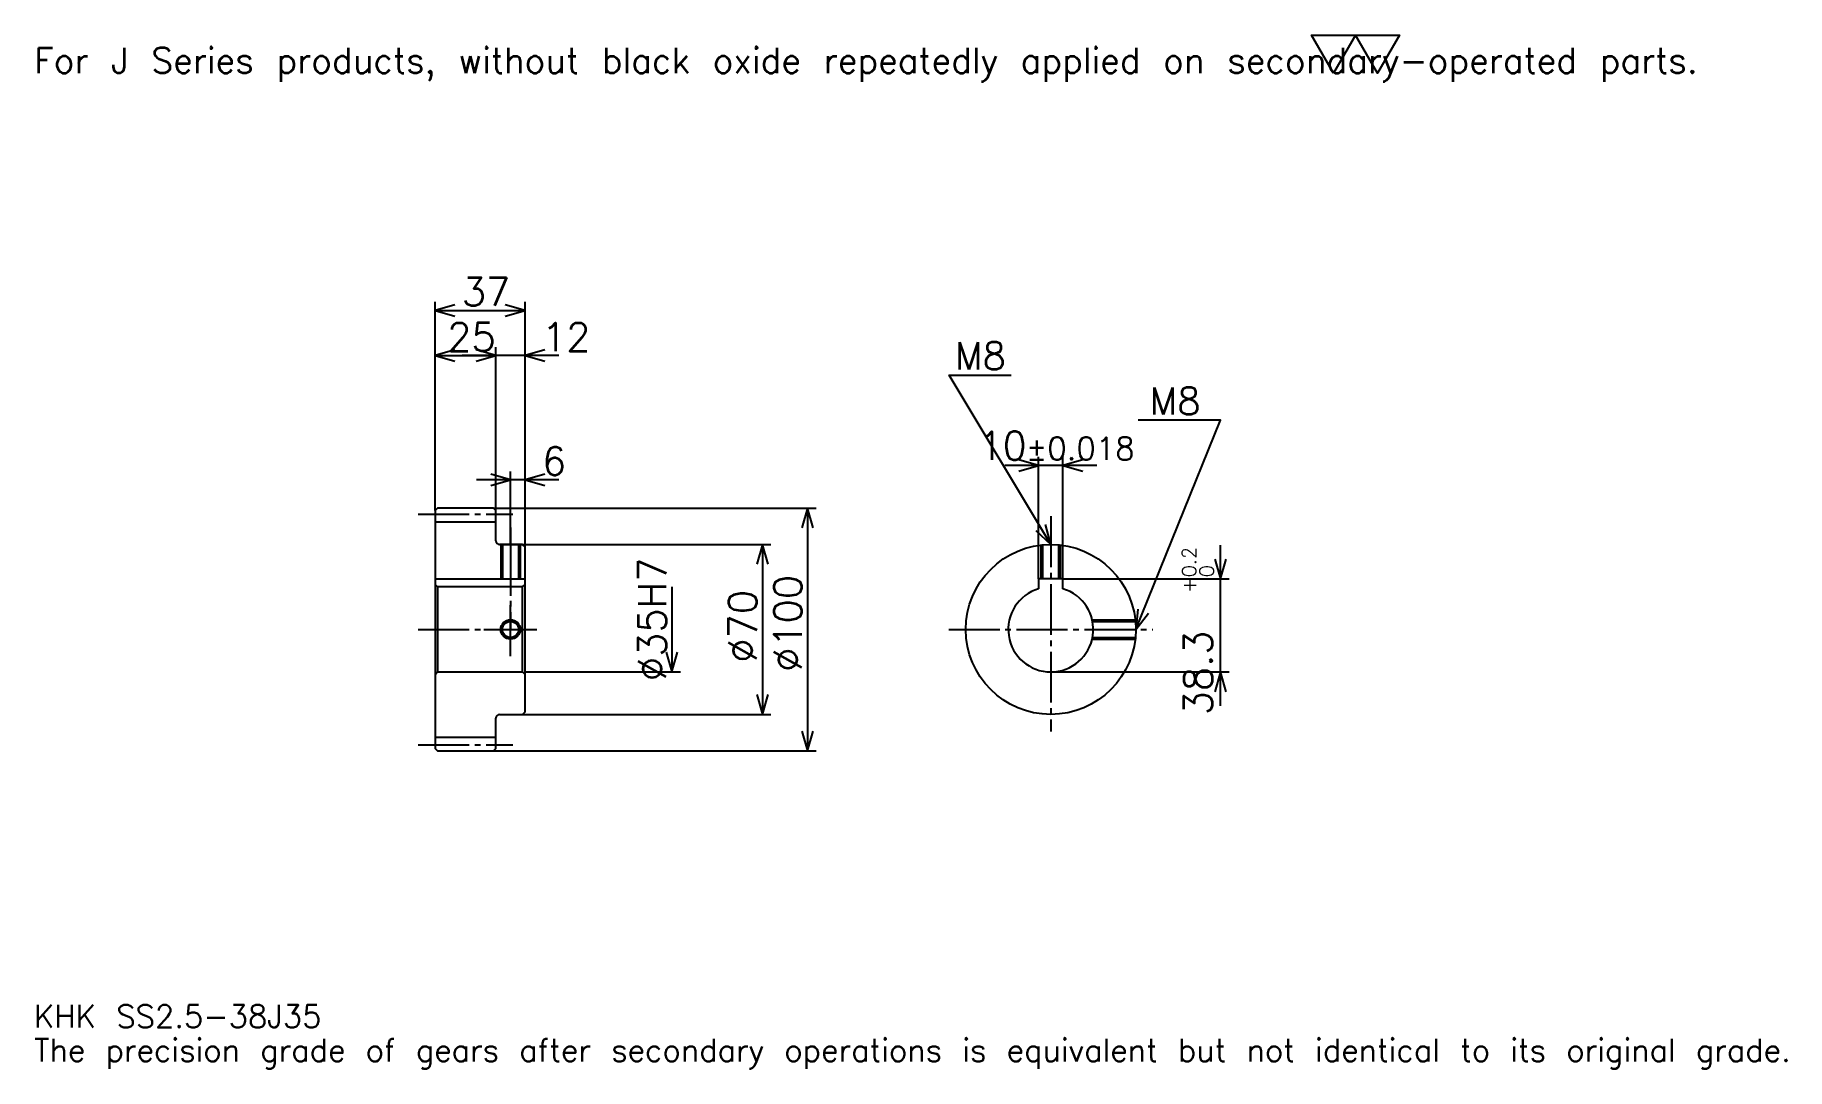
# Model space of a CAD drawing. Extents: x 24 to 745, y 9 to 434.
import ezdxf

# ---------------------------------------------------------------- set-up
doc = ezdxf.new("R2010")
doc.units = 0
doc.linetypes.add('DASHDOT', pattern=[27.913044, 20.934783, -2.326087, 2.326087, -2.326087])
doc.layers.get('0').update_dxf_attribs({"linetype": 'CONTINUOUS'})
doc.layers.add('DASHDOT', color=6, linetype='DASHDOT')
doc.styles.add('KANJI', font='TXT', dxfattribs={"bigfont": 'BIGFONT'})

msp = doc.modelspace()

# ---------------------------------------------------------------- linework, layer by layer
at = {"color": 5}
for p, q in [((188.413055, 239.57608), (188.413055, 324.478271)), ((188.413055, 320.989136), (225.413055, 320.989136)), ((225.413055, 239.57608), (225.413055, 324.478271)), ((213.413055, 239.57608), (213.413055, 305.869568)), ((188.413055, 302.380432), (213.413055, 302.380432)), ((239.369568, 302.380432), (199.456528, 302.380432)), ((436.847839, 210.376083), (436.847839, 260.630432)), ((446.847839, 210.376083), (446.847839, 260.630432)), ((219.413055, 239.57608), (219.413055, 254.695648)), ((460.804352, 257.141296), (422.891296, 257.141296)), ((239.369568, 251.206512), (205.456528, 251.206512)), ((188.413055, 238.57608), (188.413055, 239.57608)), ((212.413055, 239.57608), (225.413055, 239.57608)), ((213.413055, 238.57608), (213.413055, 239.57608)), ((219.413055, 224.57608), (219.413055, 239.57608)), ((219.413055, 224.57608), (219.413055, 239.57608)), ((225.413055, 239.57608), (345.206543, 239.57608)), ((225.413055, 223.57608), (225.413055, 239.57608)), ((341.717407, 239.57608), (341.717407, 139.57608)), ((214.913055, 224.57608), (225.413055, 224.57608)), ((225.413055, 224.57608), (326.597839, 224.57608)), ((323.108704, 224.57608), (323.108704, 154.57608)), ((511.739136, 158.119553), (511.739136, 224.332596)), ((446.847839, 210.376083), (515.228271, 210.376083)), ((285.891296, 207.07608), (285.891296, 172.07608)), ((225.413055, 172.07608), (289.380432, 172.07608)), ((441.847839, 172.07608), (515.228271, 172.07608)), ((214.913055, 154.57608), (225.413055, 154.57608)), ((225.413055, 154.57608), (326.597839, 154.57608)), ((212.413055, 139.57608), (225.413055, 139.57608)), ((225.413055, 139.57608), (345.206543, 139.57608))]:
    msp.add_line(p, q, dxfattribs=at)
at = {"color": 4}
for p, q in [((188.413055, 233.95108), (213.413055, 233.95108)), ((188.413055, 210.376083), (225.413055, 210.376083)), ((189.413055, 207.07608), (189.413055, 172.07608)), ((224.413055, 207.07608), (225.413055, 208.07608)), ((224.413055, 172.07608), (225.413055, 171.07608)), ((188.413055, 145.20108), (213.413055, 145.20108))]:
    msp.add_line(p, q, dxfattribs=at)
at = {"color": 7}
msp.add_lwpolyline([(558.260864, 418.695648), (549.189148, 434.419983), (585.476074, 434.419983), (576.404358, 418.695648), (567.332581, 434.419983), (558.260864, 418.695648)], dxfattribs=at)
at = {"color": 5}
for points in [[(196.554352, 323.315186), (188.413055, 320.989136), (196.554352, 318.663025)], [(217.271759, 318.663025), (225.413055, 320.989136), (217.271759, 323.315186)], [(196.554352, 304.706512), (188.413055, 302.380432), (196.554352, 300.054352)], [(205.271759, 300.054352), (213.413055, 302.380432), (205.271759, 304.706512)], [(205.271759, 300.054352), (213.413055, 302.380432), (205.271759, 304.706512)], [(233.554352, 304.706512), (225.413055, 302.380432), (233.554352, 300.054352)], [(441.847839, 224.57608), (399.978271, 294.358704), (425.565247, 294.358704)], [(476.847839, 189.57608), (511.739136, 275.75), (477.778259, 275.75)], [(211.271759, 248.880432), (219.413055, 251.206512), (211.271759, 253.532608)], [(233.554352, 253.532608), (225.413055, 251.206512), (233.554352, 248.880432)], [(428.706543, 254.815216), (436.847839, 257.141296), (428.706543, 259.467377)], [(454.989136, 259.467377), (446.847839, 257.141296), (454.989136, 254.815216)], [(344.043488, 231.434784), (341.717407, 239.57608), (339.391327, 231.434784)], [(435.664551, 230.360428), (441.847839, 224.57608), (439.653778, 232.753952)], [(325.434784, 216.434784), (323.108704, 224.57608), (320.782623, 216.434784)], [(509.413055, 218.51738), (511.739136, 210.376083), (514.065186, 218.51738)], [(477.747192, 197.99527), (476.847839, 189.57608), (482.059326, 196.249313)], [(283.565216, 180.217377), (285.891296, 172.07608), (288.217407, 180.217377)], [(514.065186, 163.934784), (511.739136, 172.07608), (509.413055, 163.934784)], [(320.782623, 162.717377), (323.108704, 154.57608), (325.434784, 162.717377)], [(339.391327, 147.717377), (341.717407, 139.57608), (344.043488, 147.717377)]]:
    msp.add_lwpolyline(points, dxfattribs=at)
at = {"color": 4}
for points in [[(213.413055, 226.07608), (213.413055, 238.57608), (212.413055, 239.57608), (189.413055, 239.57608), (188.413055, 238.57608), (188.413055, 171.07608)], [(214.913055, 154.57608), (224.413055, 154.57608), (225.413055, 155.57608), (225.413055, 223.57608), (224.413055, 224.57608), (214.913055, 224.57608)], [(215.413055, 224.57608), (215.413055, 210.376083)], [(216.088058, 224.57608), (216.088058, 210.376083)], [(222.738052, 224.57608), (222.738052, 210.376083)], [(223.413055, 224.57608), (223.413055, 210.376083)], [(437.847839, 210.376083), (437.847839, 224.346756)], [(438.522827, 210.376083), (438.522827, 224.417786)], [(445.172852, 210.376083), (445.172852, 224.417786)], [(445.847839, 210.376083), (445.847839, 224.346756)], [(446.847839, 206.346588), (446.847839, 210.376083), (436.847839, 210.376083), (436.847839, 206.346588)], [(188.413055, 171.07608), (189.413055, 172.07608), (224.413055, 172.07608), (224.413055, 207.07608), (189.413055, 207.07608), (188.413055, 208.07608)], [(458.884552, 193.57608), (476.6185, 193.57608)], [(459.029053, 192.901077), (476.689545, 192.901077)], [(458.884552, 185.57608), (476.6185, 185.57608)], [(459.029053, 186.251083), (476.689545, 186.251083)], [(188.413055, 171.07608), (188.413055, 140.57608), (189.413055, 139.57608), (212.413055, 139.57608), (213.413055, 140.57608), (213.413055, 153.07608)]]:
    msp.add_lwpolyline(points, dxfattribs=at)
for centre, radius in [((441.847839, 189.57608), 35), ((219.413055, 189.57608), 3.325)]:
    msp.add_circle(centre, radius, dxfattribs=at)
at = {"color": 7}
msp.add_circle((219.413055, 189.57608), 4, dxfattribs=at)
at = {"color": 4}
for centre, radius, start, end in [((214.913055, 226.07608), 1.5, 180, 270), ((441.847839, 189.57608), 17.5, 106.601549926, 73.398450074), ((214.913055, 153.07608), 1.5, 90, 180)]:
    msp.add_arc(centre, radius, start, end, dxfattribs=at)
at = {"layer": 'DASHDOT', "color": 7}
for p, q in [((181.434799, 237.07608), (220.391312, 237.07608)), ((441.847839, 236.206512), (441.847839, 147.597824)), ((219.413055, 224.57608), (219.413055, 189.57608)), ((181.434799, 189.57608), (232.391312, 189.57608)), ((399.869568, 189.57608), (483.826111, 189.57608)), ((181.434799, 142.07608), (220.391312, 142.07608))]:
    msp.add_line(p, q, dxfattribs=at)
for points in [[(219.413055, 231.554337), (219.413055, 203.397827)], [(219.413055, 178.597824), (219.413055, 200.554337)], [(208.434799, 189.57608), (230.391312, 189.57608)]]:
    msp.add_lwpolyline(points, dxfattribs=at)

# ---------------------------------------------------------------- texts
at = {"color": 7, "style": 'KANJI'}
for s, height, p in [('For J Series products, without black oxide repeatedly applied on secondary-operated parts.', 10.467391, (23.26087, 418.695648)), ('37', 11.630435, (199.353271, 322.849976)), ('25', 11.630435, (193.353271, 304.241302)), ('12', 11.630435, (232.391312, 304.241302)), ('M8', 11.165218, (402.304382, 296.684784)), ('M8', 11.165218, (482.43042, 278.07608)), ('10', 11.630435, (412.025085, 259.467377)), ('%%p0.018', 9.304348, (431.679108, 259.467377)), ('6', 11.630435, (232.391312, 253.067383)), ('KHK SS2.5-38J35', 9.304348, (23.26087, 25.586956)), ('The precision grade of gears after secondary operations is equivalent but not identical to its original grade.', 9.304348, (23.26087, 11.630435))]:
    msp.add_text(s, height=height, dxfattribs=at).set_placement(p)
for s, height, p in [('%%c35H7', 11.630435, (283.565216, 168.35054)), ('0.2', 5.815217, (501.736969, 211.087708)), ('%%c100', 11.630435, (339.391327, 172.130432)), ('+', 5.815217, (501.736969, 204.574677)), ('0', 5.815217, (508.947845, 211.087708)), ('%%c70', 11.630435, (320.782623, 175.910324)), ('38.3', 11.630435, (508.25, 154.233551))]:
    msp.add_text(s, height=height, rotation=90, dxfattribs=at).set_placement(p)

doc.saveas('drawing.dxf')
